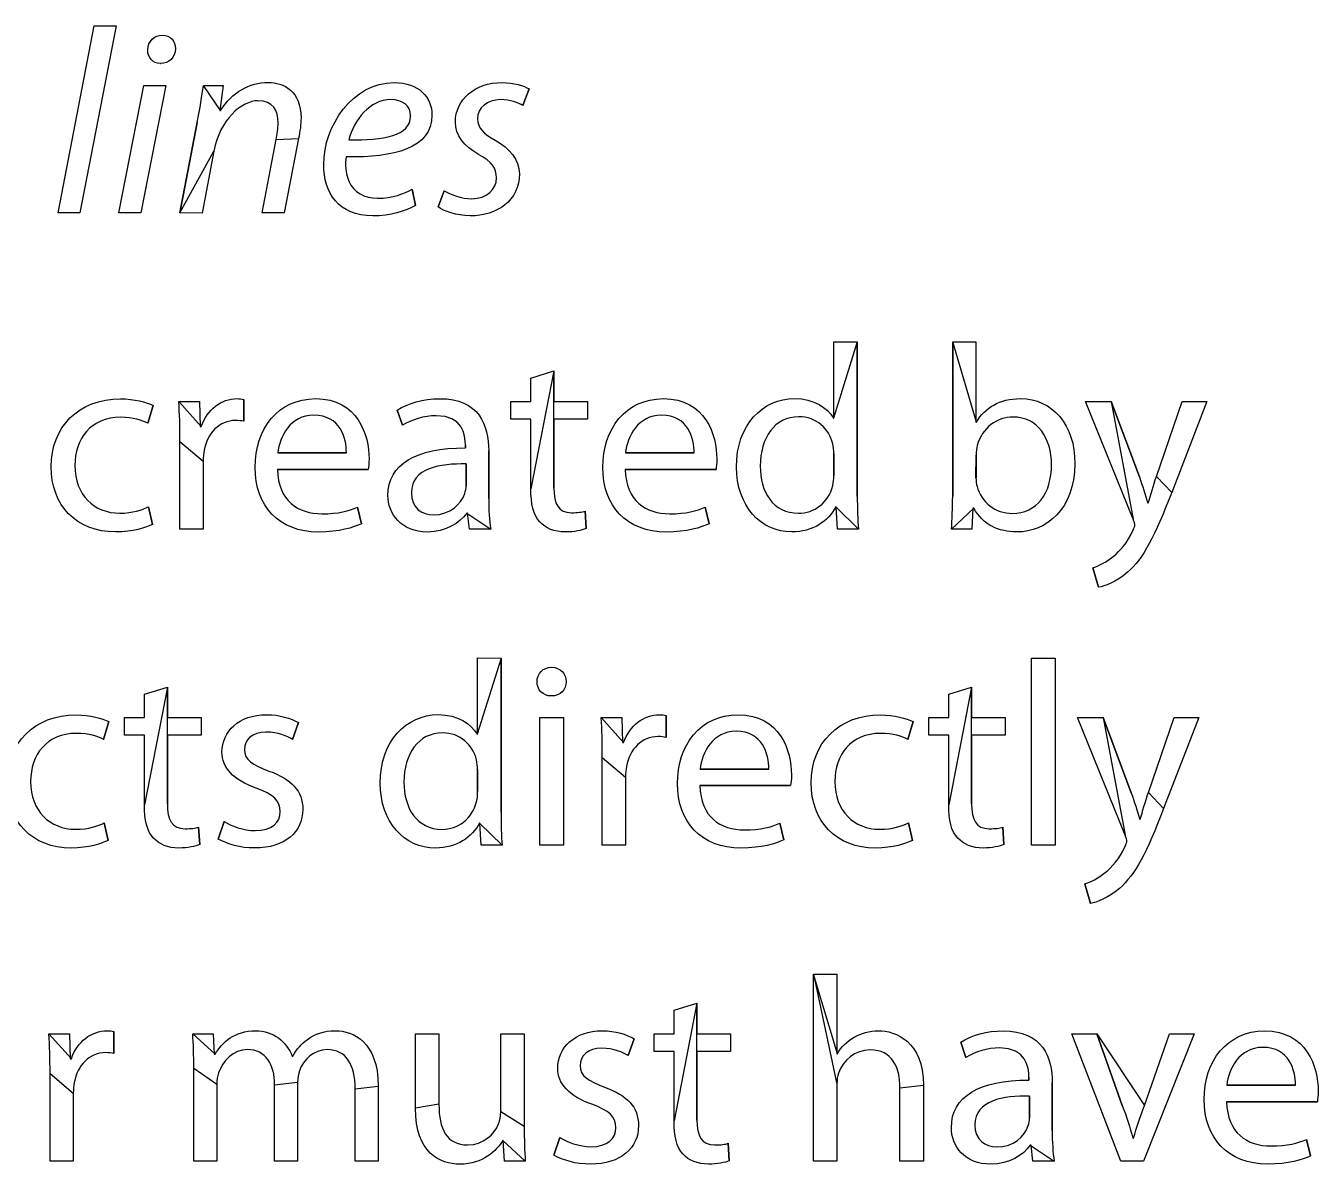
# Model space of a CAD drawing. Extents: x 1 to 901, y -2 to 434.
# Drawn here: x 828.6 to 883.7, y 157.1 to 205.6 of the extents above; entities that cross this region are included whole.
import ezdxf

# ---------------------------------------------------------------- set-up
doc = ezdxf.new("R2010")
doc.units = 0
doc.layers.add('Design_Template', color=7, linetype='CONTINUOUS')

msp = doc.modelspace()

# ---------------------------------------------------------------- linework, layer by layer
at = {"layer": 'Design_Template', "color": 7}
for points in [[(829.998681, 197.632846), (831.534289, 205.610819), (832.477905, 205.610819), (830.933364, 197.632846), (829.998681, 197.632846), (829.998681, 197.632846)], [(834.367571, 204.003994), (834.354578, 204.003994), (834.354578, 204.003191), (834.354578, 204.003191)], [(832.590781, 197.632846), (833.650521, 203.06942), (834.594136, 203.06942), (833.534396, 197.632846), (832.590781, 197.632846), (832.590781, 197.632846), (832.590781, 197.632846)], [(836.195521, 203.073431), (837.036005, 203.073431), (836.899579, 202.006492), (836.923128, 202.006492)], [(850.07771, 202.92422), (849.817851, 202.215869)], [(845.029937, 201.765829), (845.029937, 201.778664), (845.029937, 201.778664)], [(835.195062, 197.632846), (835.934038, 201.489067)], [(840.255828, 200.801573), (839.64191, 197.632846), (838.69667, 197.632846), (839.29922, 200.767078)], [(836.640531, 200.271313), (836.141113, 197.630439), (835.195062, 197.632846), (835.195062, 197.632846), (835.195062, 197.632846), (835.195062, 197.632846)], [(845.09815, 198.642827), (845.234576, 197.94651), (845.234576, 197.94651), (845.234576, 197.94651)], [(846.197681, 197.893564), (846.460789, 198.575442), (846.460789, 198.575442), (846.460789, 198.575442)], [(863.052827, 188.88796), (863.073128, 188.88796), (863.073128, 192.136106), (864.073588, 192.136106), (864.073588, 192.132095), (864.073588, 192.132095), (864.073588, 192.132095), (864.073588, 192.132095)], [(864.073588, 192.132095), (864.073588, 185.560395)], [(868.139579, 185.557186), (868.139579, 192.132095), (868.140391, 192.132095), (868.140391, 192.132095), (868.140391, 192.132095)], [(868.140391, 192.132095), (869.131918, 192.132095), (869.131918, 188.716287), (869.15222, 188.716287)], [(850.15648, 185.874059), (850.15648, 188.839827), (849.303004, 188.839827), (849.303004, 189.5923), (850.15648, 189.5923), (850.15648, 190.593457), (851.13339, 190.89589), (851.13339, 190.89589), (851.13339, 190.89589)], [(851.13339, 190.89589), (851.13339, 189.5923), (852.569115, 189.5923), (852.569115, 188.839827), (851.13339, 188.839827), (851.13339, 185.907751)], [(835.14715, 189.591497), (836.024177, 189.591497), (836.057471, 188.524559), (836.103759, 188.524559)], [(837.913843, 189.681345), (837.913843, 188.74998)], [(875.837921, 184.581699), (873.801271, 189.5923), (874.894306, 189.5923), (874.894306, 189.5923), (874.894306, 189.5923), (874.894306, 189.5923)], [(874.894306, 189.5923), (876.099405, 186.378648)], [(876.827824, 186.40111), (877.919234, 189.5923), (878.978974, 189.5923), (877.476661, 185.716023)], [(834.050055, 189.426242), (833.821866, 188.663341)], [(844.685623, 188.579109), (844.457434, 189.230503)], [(836.183341, 187.053307), (836.183341, 184.153319), (835.193438, 184.153319), (835.193438, 187.894824), (835.193438, 187.894824), (835.193438, 187.894824), (835.193438, 187.894824)], [(839.365809, 187.402268), (842.28923, 187.402268), (842.28923, 187.402268), (842.28923, 187.402268)], [(847.369486, 187.613249), (847.369486, 187.725558)], [(848.361013, 187.490511), (848.361013, 185.45691), (848.361013, 185.45691), (848.361013, 185.45691)], [(854.190801, 187.402268), (857.114222, 187.402268), (857.114222, 187.402268), (857.114222, 187.402268)], [(863.075565, 186.43721), (863.075565, 187.380608), (863.067444, 187.379004), (863.067444, 187.379004), (863.067444, 187.379004), (863.071504, 187.379004)], [(847.39466, 185.988775), (847.39466, 186.930568), (847.39466, 186.930568), (847.39466, 186.930568)], [(869.134354, 187.31242), (869.134354, 186.335329), (869.126234, 186.335329), (869.126234, 186.335329), (869.126234, 186.335329), (869.130294, 186.335329)], [(843.223913, 186.693114), (839.355252, 186.693114), (839.355252, 186.693114), (839.355252, 186.693114), (839.355252, 186.693114)], [(858.048905, 186.693114), (854.180244, 186.693114), (854.180244, 186.693114), (854.180244, 186.693114), (854.180244, 186.693114)], [(876.451839, 185.265984), (876.473765, 185.265984)], [(833.857597, 185.101531), (834.024069, 184.355476), (834.024069, 184.355476)], [(842.766722, 185.087091), (842.938067, 184.37874)], [(848.449527, 184.153319), (847.540831, 184.153319), (847.461249, 184.838406), (847.42633, 184.838406)], [(852.465983, 184.918627), (852.51227, 184.177385)], [(857.591714, 185.087091), (857.761435, 184.37874)], [(864.118251, 184.154121), (863.221736, 184.154121), (863.175448, 185.099926), (863.153522, 185.099926)], [(869.036907, 185.052596), (869.003612, 185.052596), (868.955701, 184.153319), (868.093292, 184.153319)], [(874.359969, 181.670481), (874.109042, 182.502372)], [(847.863219, 175.410038), (847.885145, 175.410038), (847.885145, 178.658184), (848.88398, 178.654975), (848.88398, 178.654975), (848.88398, 178.654975), (848.88398, 178.654975)], [(848.88398, 178.654975), (848.88398, 172.08167)], [(871.504761, 178.654975), (872.503597, 178.654975), (872.503597, 170.677804), (871.504761, 170.677804), (871.504761, 178.654975), (871.504761, 178.654975)], [(833.682192, 172.398543), (833.682192, 175.362707), (832.828715, 175.362707), (832.828715, 176.115982), (833.682192, 176.115982), (833.682192, 177.115535), (834.660725, 177.41877), (834.660725, 177.41877), (834.660725, 177.41877)], [(834.660725, 177.41877), (834.660725, 176.11518), (836.093202, 176.11518), (836.093202, 175.362707), (834.660725, 175.362707), (834.660725, 172.432236)], [(851.656358, 177.644993), (851.656358, 177.644993)], [(867.969046, 172.398543), (867.969046, 175.362707), (867.11557, 175.362707), (867.11557, 176.115982), (867.969046, 176.115982), (867.969046, 177.115535), (868.94758, 177.41877), (868.94758, 177.41877), (868.94758, 177.41877)], [(868.94758, 177.41877), (868.94758, 176.11518), (870.381681, 176.11518), (870.381681, 175.362707), (868.94758, 175.362707), (868.94758, 172.432236)], [(832.162825, 175.94832), (831.934635, 175.185419)], [(840.242835, 175.903396), (839.991908, 175.184617)], [(850.541397, 170.677001), (850.541397, 176.114378), (851.541857, 176.114378), (851.541857, 170.677001), (850.541397, 170.677001), (850.541397, 170.677001), (850.541397, 170.677001)], [(853.153799, 176.11518), (854.029201, 176.11518), (854.06412, 175.049043), (854.110407, 175.049043)], [(855.920492, 176.205027), (855.920492, 175.27286)], [(866.450492, 175.94832), (866.223926, 175.185419)], [(875.495231, 171.103777), (873.458581, 176.115982), (874.551616, 176.11518), (874.551616, 176.11518), (874.551616, 176.11518), (874.551616, 176.11518)], [(874.551616, 176.11518), (875.755091, 172.901528)], [(876.485134, 172.92399), (877.578168, 176.11518), (878.637908, 176.11518), (877.133971, 172.239706)], [(854.191613, 173.576187), (854.191613, 170.677804), (853.20171, 170.677804), (853.20171, 174.419309), (853.20171, 174.419309), (853.20171, 174.419309), (853.20171, 174.419309)], [(847.885957, 172.96009), (847.885957, 173.902686), (847.885957, 173.902686), (847.885957, 173.901884), (847.883521, 173.901884)], [(857.374082, 173.923543), (860.297503, 173.923543), (860.297503, 173.923543), (860.297503, 173.923543)], [(861.230561, 173.218401), (857.363525, 173.218401), (857.363525, 173.216797), (857.363525, 173.216797), (857.363525, 173.216797)], [(831.971178, 171.623609), (832.136839, 170.879158), (832.136839, 170.879158)], [(835.991694, 171.444716), (836.037982, 170.703474)], [(836.827305, 170.939324), (837.080668, 171.68939), (837.080668, 171.68939), (837.080668, 171.68939)], [(848.930268, 170.677804), (848.03294, 170.677804), (847.986652, 171.621202), (847.964727, 171.621202)], [(860.774995, 171.610773), (860.94634, 170.902422)], [(866.258033, 171.623609), (866.42613, 170.879158), (866.42613, 170.879158), (866.42613, 170.879158)], [(870.278549, 171.444716), (870.32646, 170.703474)], [(876.110773, 171.788864), (876.132699, 171.788864)], [(874.017279, 168.194163), (873.766352, 169.02445)], [(862.205847, 165.178657), (863.204682, 165.178657), (863.204682, 161.786113), (863.228232, 161.786113)], [(863.207118, 160.487336), (863.207118, 157.206299), (862.208283, 157.206299), (862.208283, 165.178657), (862.208283, 165.178657), (862.208283, 165.178657), (862.205847, 165.178657)], [(856.260746, 158.919819), (856.260746, 161.885587), (855.407269, 161.885587), (855.407269, 162.63806), (856.260746, 162.63806), (856.260746, 163.638415), (857.237655, 163.94165), (857.237655, 163.94165), (857.237655, 163.94165)], [(857.237655, 163.94165), (857.237655, 162.63806), (858.671756, 162.63806), (858.671756, 161.885587), (857.237655, 161.885587), (857.237655, 158.953511)], [(829.611328, 162.63806), (830.485106, 162.63806), (830.520025, 161.571121), (830.566312, 161.571121)], [(832.376397, 162.727105), (832.376397, 161.79574)], [(835.738331, 162.638862), (836.613733, 162.638862), (836.660021, 161.762849), (836.694939, 161.762849)], [(845.233764, 159.458101), (845.233764, 162.63806), (846.235848, 162.63806), (846.235848, 159.626565)], [(848.873423, 159.300868), (848.873423, 162.63806), (849.873883, 162.63806), (849.873883, 158.683167), (849.873883, 158.683167), (849.873883, 158.683167)], [(876.316225, 159.580839), (877.383274, 162.63806), (878.430021, 162.63806), (876.268313, 157.199881), (875.311705, 157.199881), (873.219835, 162.63806), (874.290944, 162.63806), (874.290944, 162.63806), (874.290944, 162.63806)], [(874.290944, 162.63806), (875.370986, 159.580839)], [(854.555417, 162.424672), (854.30449, 161.705892)], [(868.706398, 161.625671), (868.479833, 162.277066)], [(839.982976, 161.673002), (840.004901, 161.673002)], [(830.647518, 160.099067), (830.647518, 157.199881), (829.657615, 157.199881), (829.657615, 160.941387), (829.657615, 160.941387), (829.657615, 160.941387), (829.657615, 160.941387)], [(836.763964, 160.484929), (836.763964, 157.203893), (835.78543, 157.203893), (835.78543, 161.166808), (835.784618, 161.166808), (835.784618, 161.166808), (835.784618, 161.166808)], [(840.209541, 160.56515), (840.209541, 157.205497), (839.231819, 157.205497), (839.231819, 160.464072)], [(843.645372, 160.405511), (843.645372, 157.203893), (842.666838, 157.203893), (842.666838, 160.282773)], [(866.890629, 160.439204), (866.890629, 157.203893), (865.891793, 157.203893), (865.891793, 160.329301)], [(871.391885, 160.659811), (871.391885, 160.77212)], [(872.383412, 160.537875), (872.383412, 158.503472), (872.383412, 158.503472)], [(879.827578, 160.448028), (882.750999, 160.448028), (882.750999, 160.448028), (882.750999, 160.448028)], [(871.415435, 159.033732), (871.415435, 159.976329), (871.415435, 159.976329)], [(883.685682, 159.739677), (879.817022, 159.739677), (879.817022, 159.739677), (879.817022, 159.739677), (879.817022, 159.739677)], [(851.141511, 157.4606), (851.394874, 158.211468), (851.394874, 158.211468), (851.394874, 158.211468)], [(875.815183, 158.188204), (875.850102, 158.188204)], [(883.228491, 158.133653), (883.399836, 157.4245)], [(849.920171, 157.199079), (849.031775, 157.199079), (848.976555, 158.087125), (848.95463, 158.087125)], [(858.570248, 157.964387), (858.616536, 157.223146)], [(872.471927, 157.199881), (871.561606, 157.199881), (871.482024, 157.884968), (871.448729, 157.884968)]]:
    msp.add_lwpolyline(points, close=True, dxfattribs=at)
for points in [[(833.820242, 204.588002), (833.831611, 204.947392), (834.104463, 205.216934), (834.445529, 205.216934)], [(834.445529, 205.216934), (834.788219, 205.216934), (835.00504, 204.967447), (835.00504, 204.632124)], [(834.354578, 204.003191), (834.033814, 204.003191), (833.820242, 204.251074), (833.820242, 204.588002)], [(835.00504, 204.632124), (834.992047, 204.262305), (834.732187, 204.003994), (834.367571, 204.003994)], [(835.934038, 201.489067), (836.057471, 202.095537), (836.127308, 202.623391), (836.195521, 203.073431)], [(836.923128, 202.006492), (837.411989, 202.769393), (838.150965, 203.196971), (838.958154, 203.196971)], [(838.958154, 203.196971), (839.617548, 203.196971), (840.357336, 202.825548), (840.357336, 201.678388)], [(841.323689, 199.697733), (841.323689, 201.339054), (842.55315, 203.19296), (844.32588, 203.19296)], [(844.32588, 203.19296), (845.371003, 203.19296), (845.940258, 202.574456), (845.940258, 201.800324)], [(846.937469, 201.50832), (846.937469, 202.462949), (847.768208, 203.193762), (848.927832, 203.193762)], [(848.927832, 203.193762), (849.428873, 203.193762), (849.871447, 203.058991), (850.07771, 202.92422)], [(838.518017, 202.417223), (837.84563, 202.417223), (836.890646, 201.619827), (836.640531, 200.271313)], [(839.380426, 201.463396), (839.380426, 202.015316), (839.162794, 202.417223), (838.518017, 202.417223)], [(844.189453, 202.463751), (843.292126, 202.463751), (842.618927, 201.59897), (842.390738, 200.743814)], [(845.029937, 201.778664), (845.029937, 202.216671), (844.688871, 202.463751), (844.189453, 202.463751)], [(848.859618, 202.463751), (848.293612, 202.463751), (847.882709, 202.11479), (847.882709, 201.644696)], [(849.817851, 202.215869), (849.62458, 202.32898), (849.270521, 202.463751), (848.859618, 202.463751)], [(840.357336, 201.678388), (840.357336, 201.442539), (840.312673, 201.093578), (840.255828, 200.801573)], [(845.940258, 201.800324), (845.940258, 200.373193), (844.314511, 199.990539), (842.277861, 200.02343)], [(842.390738, 200.743814), (843.870313, 200.731781), (845.029937, 200.925114), (845.029937, 201.765829)], [(839.29922, 200.767078), (839.345507, 200.981268), (839.380426, 201.23958), (839.380426, 201.463396)], [(847.928996, 200.125311), (847.291528, 200.474272), (846.937469, 200.957202), (846.937469, 201.50832)], [(847.882709, 201.644696), (847.882709, 201.251613), (848.142568, 201.00373), (848.634677, 200.733385)], [(848.634677, 200.733385), (849.248596, 200.383622), (849.666807, 199.91433), (849.666807, 199.307057)], [(842.277861, 200.02343), (842.231574, 199.788383), (842.264868, 199.282188), (842.390738, 198.990986)], [(848.69071, 199.125758), (848.69071, 199.551731), (848.497439, 199.810845), (847.928996, 200.125311)], [(843.417183, 197.507701), (841.961157, 197.507701), (841.323689, 198.496023), (841.323689, 199.697733)], [(842.390738, 198.990986), (842.609994, 198.506452), (843.050131, 198.259371), (843.621823, 198.259371)], [(849.666807, 199.307057), (849.666807, 198.159095), (848.723192, 197.509305), (847.563568, 197.509305)], [(847.643963, 198.238514), (848.279807, 198.238514), (848.69071, 198.642827), (848.69071, 199.125758)], [(843.621823, 198.259371), (844.27066, 198.259371), (844.757084, 198.46233), (845.09815, 198.642827)], [(846.460789, 198.575442), (846.722273, 198.418209), (847.199765, 198.238514), (847.643963, 198.238514)], [(845.234576, 197.94651), (844.825298, 197.709858), (844.154535, 197.507701), (843.417183, 197.507701)], [(847.563568, 197.509305), (846.971576, 197.522141), (846.448608, 197.700231), (846.197681, 197.893564)], [(829.702279, 186.819061), (829.702279, 188.494075), (830.863527, 189.70862), (832.662242, 189.70862)], [(832.662242, 189.70862), (833.254235, 189.70862), (833.775579, 189.561014), (834.050055, 189.426242)], [(835.193438, 187.894824), (835.193438, 188.537394), (835.182069, 189.086908), (835.14715, 189.591497)], [(836.103759, 188.524559), (836.35631, 189.254569), (836.957235, 189.715038), (837.627998, 189.715038)], [(837.627998, 189.715038), (837.744122, 189.715038), (837.821268, 189.703807), (837.913843, 189.681345)], [(838.398644, 186.78216), (838.398644, 188.424283), (839.377178, 189.715038), (840.982623, 189.715038)], [(840.982623, 189.715038), (842.779715, 189.715038), (843.258831, 188.153136), (843.258831, 187.153583)], [(844.457434, 189.230503), (844.913812, 189.521705), (845.572394, 189.714236), (846.267519, 189.714236)], [(846.267519, 189.714236), (847.951734, 189.714236), (848.361013, 188.579109), (848.361013, 187.490511)], [(853.223636, 186.78216), (853.223636, 188.424283), (854.200546, 189.715038), (855.805991, 189.715038)], [(855.805991, 189.715038), (857.604707, 189.715038), (858.082199, 188.153136), (858.082199, 187.153583)], [(858.922683, 186.796599), (858.90969, 188.605582), (860.049012, 189.718247), (861.392161, 189.718247)], [(861.392161, 189.718247), (862.232645, 189.718247), (862.800276, 189.326768), (863.052827, 188.88796)], [(869.15222, 188.716287), (869.507903, 189.322757), (870.142122, 189.71584), (871.029706, 189.71584)], [(871.029706, 189.71584), (872.395593, 189.71584), (873.361134, 188.592747), (873.348141, 186.940195)], [(840.901417, 189.009093), (839.889589, 189.009093), (839.445391, 188.089761), (839.365809, 187.402268)], [(842.28923, 187.402268), (842.303847, 188.0312), (842.02937, 189.009093), (840.901417, 189.009093)], [(846.118099, 188.985027), (845.607313, 188.985027), (845.072976, 188.826992), (844.685623, 188.579109)], [(847.369486, 187.725558), (847.369486, 188.1764), (847.246052, 188.985027), (846.118099, 188.985027)], [(855.726409, 189.009093), (854.714581, 189.009093), (854.270383, 188.089761), (854.190801, 187.402268)], [(857.114222, 187.402268), (857.127215, 188.0312), (856.852738, 189.009093), (855.726409, 189.009093)], [(832.662242, 188.921653), (831.397863, 188.921653), (830.716543, 188.000716), (830.716543, 186.864787)], [(833.821866, 188.663341), (833.583932, 188.798112), (833.207948, 188.921653), (832.662242, 188.921653)], [(837.571153, 188.78287), (836.867096, 188.78287), (836.367678, 188.255016), (836.231252, 187.513775)], [(837.913843, 188.74998), (837.812336, 188.770837), (837.70758, 188.78287), (837.571153, 188.78287)], [(861.582184, 188.94251), (860.54843, 188.94251), (859.934511, 188.044035), (859.934511, 186.841523)], [(863.025217, 187.79535), (862.877422, 188.425085), (862.331716, 188.94251), (861.582184, 188.94251)], [(870.713814, 188.931279), (870.030058, 188.931279), (869.394214, 188.471613), (869.18795, 187.718338)], [(872.352554, 186.908909), (872.352554, 187.997507), (871.784923, 188.931279), (870.713814, 188.931279)], [(836.231252, 187.513775), (836.209326, 187.378201), (836.183341, 187.220968), (836.183341, 187.053307)], [(844.061148, 185.590879), (844.061148, 186.9057), (845.244321, 187.62448), (847.369486, 187.613249)], [(863.071504, 187.379004), (863.071504, 187.501742), (863.060135, 187.671008), (863.025217, 187.79535)], [(869.18795, 187.718338), (869.167649, 187.604424), (869.134354, 187.468851), (869.134354, 187.31242)], [(832.44461, 184.031383), (830.78232, 184.031383), (829.702279, 185.154477), (829.702279, 186.819061)], [(830.716543, 186.864787), (830.716543, 185.606923), (831.536725, 184.831988), (832.628136, 184.831988)], [(841.106056, 184.028977), (839.412097, 184.028977), (838.398644, 185.141641), (838.398644, 186.78216)], [(843.258831, 187.153583), (843.258831, 186.951426), (843.235281, 186.794995), (843.223913, 186.693114)], [(847.39466, 186.930568), (846.301625, 186.951426), (845.061607, 186.7605), (845.061607, 185.705595)], [(855.931049, 184.028977), (854.235465, 184.028977), (853.223636, 185.141641), (853.223636, 186.78216)], [(858.082199, 187.153583), (858.082199, 186.951426), (858.060274, 186.794995), (858.048905, 186.693114)], [(861.276037, 184.032185), (859.945068, 184.032185), (858.922683, 185.146455), (858.922683, 186.796599)], [(859.934511, 186.841523), (859.934511, 185.74009), (860.480216, 184.830384), (861.560258, 184.830384)], [(870.678895, 184.819955), (871.725642, 184.819955), (872.352554, 185.663077), (872.352554, 186.908909)], [(873.348141, 186.940195), (873.348141, 184.996441), (872.109747, 184.029779), (870.880286, 184.029779)], [(839.355252, 186.693114), (839.377178, 185.356633), (840.243647, 184.804713), (841.242483, 184.804713)], [(854.180244, 186.693114), (854.200546, 185.356633), (855.06864, 184.804713), (856.067475, 184.804713)], [(863.027653, 186.011236), (863.062572, 186.146008), (863.075565, 186.280779), (863.075565, 186.43721)], [(869.130294, 186.335329), (869.130294, 186.212591), (869.15222, 186.086644), (869.176582, 185.975939)], [(876.099405, 186.378648), (876.222838, 186.020061), (876.359264, 185.592483), (876.451839, 185.265984)], [(876.473765, 185.265984), (876.576897, 185.591681), (876.691397, 186.008028), (876.827824, 186.40111)], [(845.061607, 185.705595), (845.061607, 185.065431), (845.494436, 184.762196), (846.006847, 184.762196)], [(846.006847, 184.762196), (846.722273, 184.762196), (847.177027, 185.213038), (847.337815, 185.671902)], [(847.337815, 185.671902), (847.372734, 185.773782), (847.39466, 185.886894), (847.39466, 185.988775)], [(850.543834, 184.457357), (850.259612, 184.748559), (850.15648, 185.233093), (850.15648, 185.874059)], [(851.13339, 185.907751), (851.13339, 185.233093), (851.326661, 184.851241), (851.885359, 184.851241)], [(861.560258, 184.830384), (862.231021, 184.830384), (862.846563, 185.26839), (863.027653, 186.011236)], [(869.176582, 185.975939), (869.368228, 185.290852), (869.950476, 184.819955), (870.678895, 184.819955)], [(877.476661, 185.716023), (876.759611, 183.851688), (876.271562, 182.895455), (875.58943, 182.311446)], [(845.743739, 184.028977), (844.628779, 184.028977), (844.061148, 184.804713), (844.061148, 185.590879)], [(848.361013, 185.45691), (848.361013, 184.98521), (848.381314, 184.525544), (848.449527, 184.153319)], [(864.073588, 185.560395), (864.073588, 185.07586), (864.084957, 184.526347), (864.118251, 184.154121)], [(868.093292, 184.153319), (868.113593, 184.52394), (868.139579, 185.074256), (868.139579, 185.557186)], [(832.628136, 184.831988), (833.195767, 184.831988), (833.571751, 184.978793), (833.857597, 185.101531)], [(841.242483, 184.804713), (841.959533, 184.804713), (842.392362, 184.928254), (842.766722, 185.087091)], [(847.42633, 184.838406), (847.118559, 184.411631), (846.527378, 184.028977), (845.743739, 184.028977)], [(851.885359, 184.851241), (852.159836, 184.851241), (852.316564, 184.874505), (852.465983, 184.918627)], [(856.067475, 184.804713), (856.784525, 184.804713), (857.21573, 184.928254), (857.591714, 185.087091)], [(863.153522, 185.099926), (862.845751, 184.492654), (862.174988, 184.032185), (861.276037, 184.032185)], [(870.880286, 184.029779), (870.085278, 184.029779), (869.446186, 184.333816), (869.036907, 185.052596)], [(875.906134, 184.323388), (875.906134, 184.379542), (875.884208, 184.458961), (875.837921, 184.581699)], [(834.024069, 184.355476), (833.76421, 184.220705), (833.183586, 184.031383), (832.44461, 184.031383)], [(842.938067, 184.37874), (842.585632, 184.220705), (841.983083, 184.028977), (841.106056, 184.028977)], [(851.625499, 184.030581), (851.157752, 184.030581), (850.783392, 184.187814), (850.543834, 184.457357)], [(852.51227, 184.177385), (852.320624, 184.097967), (852.012853, 184.030581), (851.625499, 184.030581)], [(857.761435, 184.37874), (857.409, 184.220705), (856.806451, 184.028977), (855.931049, 184.028977)], [(874.984444, 182.985302), (875.257297, 183.201096), (875.598363, 183.580542), (875.826552, 184.086736)], [(875.826552, 184.086736), (875.871215, 184.188616), (875.906134, 184.268035), (875.906134, 184.323388)], [(874.109042, 182.502372), (874.359969, 182.580988), (874.689666, 182.739024), (874.984444, 182.985302)], [(875.58943, 182.311446), (875.098945, 181.886275), (874.610896, 181.717009), (874.359969, 181.670481)], [(850.417964, 177.644993), (850.417964, 177.994757), (850.677824, 178.263497), (851.043251, 178.263497)], [(851.043251, 178.263497), (851.4168, 178.262695), (851.656358, 177.993152), (851.656358, 177.644993)], [(851.01889, 177.038523), (850.666455, 177.038523), (850.417964, 177.308065), (850.417964, 177.644993)], [(851.656358, 177.644993), (851.667727, 177.308065), (851.4168, 177.038523), (851.01889, 177.038523)], [(827.816672, 173.341139), (827.816672, 175.017757), (828.97792, 176.230698), (830.775012, 176.230698)], [(830.775012, 176.230698), (831.367817, 176.230698), (831.889972, 176.083091), (832.162825, 175.94832)], [(836.988093, 174.64473), (836.988093, 175.522347), (837.705144, 176.240324), (838.888317, 176.240324)], [(838.888317, 176.240324), (839.447015, 176.240324), (839.935064, 176.084696), (840.242835, 175.903396)], [(843.734699, 173.317875), (843.721706, 175.12766), (844.861028, 176.241127), (846.202554, 176.241127)], [(846.202554, 176.241127), (847.044661, 176.241127), (847.612292, 175.848044), (847.863219, 175.410038)], [(853.20171, 174.419309), (853.20171, 175.060274), (853.188717, 175.609788), (853.153799, 176.11518)], [(854.110407, 175.049043), (854.361334, 175.778252), (854.965508, 176.23872), (855.634646, 176.23872)], [(855.634646, 176.23872), (855.749147, 176.23872), (855.827917, 176.226687), (855.920492, 176.205027)], [(856.406917, 173.305842), (856.406917, 174.947965), (857.383826, 176.23872), (858.989272, 176.23872)], [(858.989272, 176.23872), (860.787988, 176.23872), (861.26548, 174.676818), (861.26548, 173.678869)], [(862.104339, 173.341139), (862.104339, 175.017757), (863.265587, 176.230698), (865.062679, 176.230698)], [(865.062679, 176.230698), (865.654671, 176.230698), (866.177639, 176.083091), (866.450492, 175.94832)], [(830.775012, 175.442928), (829.512256, 175.442928), (828.830125, 174.522794), (828.830125, 173.387667)], [(831.934635, 175.185419), (831.696702, 175.32019), (831.320717, 175.442928), (830.775012, 175.442928)], [(838.863955, 175.499885), (838.271962, 175.499885), (837.942265, 175.162957), (837.942265, 174.758643)], [(839.991908, 175.184617), (839.774276, 175.319388), (839.376366, 175.499885), (838.863955, 175.499885)], [(846.392576, 175.464588), (845.358822, 175.464588), (844.744903, 174.566915), (844.744903, 173.364403)], [(847.837233, 174.317428), (847.687814, 174.947163), (847.143733, 175.464588), (846.392576, 175.464588)], [(855.579426, 175.306553), (854.873745, 175.306553), (854.374327, 174.777896), (854.237901, 174.036655)], [(855.920492, 175.27286), (855.81736, 175.294519), (855.715852, 175.306553), (855.579426, 175.306553)], [(858.90969, 175.531171), (857.897861, 175.531171), (857.453664, 174.611037), (857.374082, 173.923543)], [(860.297503, 173.923543), (860.310496, 174.553278), (860.037643, 175.531171), (858.90969, 175.531171)], [(865.062679, 175.442928), (863.799923, 175.442928), (863.11698, 174.522794), (863.11698, 173.387667)], [(866.223926, 175.185419), (865.984368, 175.32019), (865.608384, 175.442928), (865.062679, 175.442928)], [(837.942265, 174.758643), (837.942265, 174.307802), (838.271962, 174.107249), (838.989013, 173.837707)], [(838.444119, 173.10529), (837.454217, 173.455855), (836.988093, 173.990929), (836.988093, 174.64473)], [(847.883521, 173.901884), (847.883521, 174.02382), (847.870528, 174.193086), (847.837233, 174.317428)], [(838.989013, 173.837707), (839.943997, 173.479119), (840.43367, 173.005816), (840.43367, 172.196386)], [(854.237901, 174.036655), (854.215975, 173.901884), (854.191613, 173.745453), (854.191613, 173.576187)], [(861.26548, 173.678869), (861.26548, 173.476713), (861.24193, 173.318677), (861.230561, 173.218401)], [(830.557379, 170.554263), (828.89509, 170.554263), (827.816672, 171.676554), (827.816672, 173.341139)], [(828.830125, 173.387667), (828.830125, 172.129001), (829.650307, 171.354066), (830.741717, 171.354066)], [(839.468941, 172.106539), (839.468941, 172.578238), (839.183095, 172.835747), (838.444119, 173.10529)], [(846.088053, 170.555066), (844.75546, 170.555066), (843.734699, 171.66773), (843.734699, 173.317875)], [(844.744903, 173.364403), (844.744903, 172.26297), (845.290609, 171.35166), (846.372274, 171.35166)], [(859.114329, 170.552659), (857.418745, 170.552659), (856.406917, 171.665324), (856.406917, 173.305842)], [(857.363525, 173.216797), (857.383826, 171.878711), (858.250296, 171.328396), (859.250756, 171.328396)], [(864.84667, 170.554263), (863.184381, 170.554263), (862.104339, 171.676554), (862.104339, 173.341139)], [(863.11698, 173.387667), (863.11698, 172.129001), (863.937162, 171.354066), (865.028572, 171.354066)], [(846.372274, 171.35166), (847.043037, 171.35166), (847.656955, 171.79127), (847.839669, 172.533314)], [(847.839669, 172.533314), (847.872964, 172.668085), (847.885957, 172.802857), (847.885957, 172.96009)], [(875.755091, 172.901528), (875.880148, 172.542139), (876.016574, 172.116165), (876.110773, 171.788864)], [(876.132699, 171.788864), (876.234207, 172.113759), (876.348707, 172.530908), (876.485134, 172.92399)], [(834.069545, 170.980237), (833.783699, 171.273043), (833.682192, 171.757578), (833.682192, 172.398543)], [(834.660725, 172.432236), (834.660725, 171.757578), (834.852372, 171.37733), (835.41107, 171.37733)], [(840.43367, 172.196386), (840.43367, 171.241757), (839.680077, 170.555868), (838.37347, 170.555868)], [(838.400268, 171.296307), (839.127875, 171.296307), (839.468941, 171.655697), (839.468941, 172.106539)], [(848.88398, 172.08167), (848.88398, 171.597938), (848.896973, 171.047622), (848.930268, 170.677804)], [(868.358024, 170.980237), (868.072178, 171.273043), (867.969046, 171.757578), (867.969046, 172.398543)], [(868.94758, 172.432236), (868.94758, 171.757578), (869.140851, 171.37733), (869.697925, 171.37733)], [(877.133971, 172.239706), (876.416921, 170.373766), (875.930496, 169.417532), (875.24674, 168.835128)], [(830.741717, 171.354066), (831.310972, 171.354066), (831.685333, 171.500068), (831.971178, 171.623609)], [(835.41107, 171.37733), (835.683923, 171.37733), (835.843899, 171.398188), (835.991694, 171.444716)], [(837.080668, 171.68939), (837.375447, 171.498464), (837.90085, 171.296307), (838.400268, 171.296307)], [(847.964727, 171.621202), (847.656955, 171.014732), (846.986193, 170.555066), (846.088053, 170.555066)], [(859.250756, 171.328396), (859.967806, 171.328396), (860.39901, 171.450331), (860.774995, 171.610773)], [(865.028572, 171.354066), (865.597827, 171.354066), (865.973812, 171.500068), (866.258033, 171.623609)], [(869.697925, 171.37733), (869.970778, 171.37733), (870.130754, 171.398188), (870.278549, 171.444716)], [(832.136839, 170.879158), (831.876979, 170.744387), (831.296355, 170.554263), (830.557379, 170.554263)], [(835.149586, 170.555066), (834.685087, 170.555066), (834.307479, 170.710694), (834.069545, 170.980237)], [(838.37347, 170.555868), (837.77092, 170.555868), (837.213846, 170.713101), (836.827305, 170.939324)], [(860.94634, 170.902422), (860.592281, 170.745991), (859.989731, 170.552659), (859.114329, 170.552659)], [(866.42613, 170.879158), (866.16627, 170.744387), (865.585646, 170.554263), (864.84667, 170.554263)], [(869.438065, 170.555066), (868.971942, 170.555066), (868.597582, 170.710694), (868.358024, 170.980237)], [(875.483862, 170.610418), (875.53015, 170.710694), (875.563444, 170.790915), (875.563444, 170.845465)], [(875.563444, 170.845465), (875.563444, 170.90162), (875.541518, 170.980237), (875.495231, 171.103777)], [(836.037982, 170.703474), (835.846335, 170.622451), (835.538564, 170.555066), (835.149586, 170.555066)], [(870.32646, 170.703474), (870.13319, 170.622451), (869.825419, 170.555066), (869.438065, 170.555066)], [(874.641754, 169.508984), (874.914607, 169.723976), (875.257297, 170.104224), (875.483862, 170.610418)], [(873.766352, 169.02445), (874.017279, 169.104671), (874.346976, 169.261102), (874.641754, 169.508984)], [(875.24674, 168.835128), (874.756255, 168.407551), (874.26983, 168.238284), (874.017279, 168.194163)], [(829.657615, 160.941387), (829.657615, 161.582352), (829.644622, 162.132668), (829.611328, 162.63806)], [(830.566312, 161.571121), (830.817239, 162.301132), (831.419789, 162.7616), (832.090551, 162.7616)], [(832.090551, 162.7616), (832.205052, 162.7616), (832.283822, 162.750369), (832.376397, 162.727105)], [(835.784618, 161.166808), (835.784618, 161.729156), (835.77325, 162.189625), (835.738331, 162.638862)], [(836.694939, 161.762849), (837.00271, 162.279472), (837.513497, 162.7616), (838.423818, 162.7616)], [(838.423818, 162.7616), (839.174163, 162.7616), (839.743418, 162.310758), (839.982976, 161.673002)], [(840.61882, 162.381353), (840.948517, 162.629235), (841.31232, 162.764007), (841.836912, 162.764007)], [(841.836912, 162.764007), (842.563707, 162.764007), (843.645372, 162.292307), (843.645372, 160.405511)], [(851.302299, 161.16761), (851.302299, 162.044425), (852.019349, 162.7616), (853.202523, 162.7616)], [(853.202523, 162.7616), (853.759597, 162.7616), (854.24927, 162.605971), (854.555417, 162.424672)], [(863.943658, 162.483233), (864.240061, 162.650895), (864.592495, 162.764809), (864.96848, 162.764809)], [(864.96848, 162.764809), (865.707455, 162.764809), (866.890629, 162.313967), (866.890629, 160.439204)], [(868.479833, 162.277066), (868.936211, 162.56907), (869.594793, 162.760798), (870.289918, 162.760798)], [(870.289918, 162.760798), (871.972509, 162.760798), (872.383412, 161.626474), (872.383412, 160.537875)], [(878.860413, 159.828722), (878.860413, 161.470043), (879.838947, 162.7616), (881.442768, 162.7616)], [(881.442768, 162.7616), (883.241484, 162.7616), (883.7206, 161.199698), (883.7206, 160.200145)], [(840.004901, 161.673002), (840.174622, 161.976237), (840.392255, 162.212087), (840.61882, 162.381353)], [(853.178161, 162.020358), (852.586168, 162.020358), (852.256471, 161.68343), (852.256471, 161.279117)], [(854.30449, 161.705892), (854.086857, 161.840664), (853.688947, 162.020358), (853.178161, 162.020358)], [(863.228232, 161.786113), (863.386584, 162.068491), (863.637511, 162.313967), (863.943658, 162.483233)], [(870.140498, 162.030787), (869.628088, 162.030787), (869.095375, 161.873554), (868.706398, 161.625671)], [(871.391885, 160.77212), (871.391885, 161.22216), (871.268452, 162.030787), (870.140498, 162.030787)], [(881.363186, 162.054051), (880.351358, 162.054051), (879.90716, 161.134719), (879.827578, 160.448028)], [(882.750999, 160.448028), (882.763992, 161.077762), (882.489515, 162.054051), (881.363186, 162.054051)], [(832.035331, 161.829433), (831.32965, 161.829433), (830.828608, 161.300777), (830.692182, 160.559535)], [(832.376397, 161.79574), (832.273265, 161.816597), (832.171757, 161.829433), (832.035331, 161.829433)], [(838.083564, 161.957786), (837.458277, 161.957786), (837.003523, 161.463625), (836.843546, 160.969464)], [(839.231819, 160.464072), (839.231819, 161.328052), (838.842841, 161.957786), (838.083564, 161.957786)], [(841.472296, 161.957786), (840.904665, 161.957786), (840.460468, 161.540637), (840.289123, 161.058509)], [(842.666838, 160.282773), (842.666838, 161.328052), (842.279485, 161.957786), (841.472296, 161.957786)], [(864.618481, 161.947357), (863.969644, 161.947357), (863.457233, 161.497318), (863.275332, 160.959035)], [(865.891793, 160.329301), (865.891793, 161.205314), (865.562096, 161.947357), (864.618481, 161.947357)], [(836.843546, 160.969464), (836.788326, 160.823462), (836.763964, 160.654196), (836.763964, 160.484929)], [(840.289123, 161.058509), (840.244459, 160.923738), (840.209541, 160.743241), (840.209541, 160.56515)], [(852.758325, 159.62817), (851.768422, 159.977933), (851.302299, 160.514611), (851.302299, 161.16761)], [(852.256471, 161.279117), (852.256471, 160.829077), (852.586168, 160.627723), (853.301594, 160.359785)], [(863.275332, 160.959035), (863.220111, 160.824264), (863.207118, 160.678262), (863.207118, 160.487336)], [(830.692182, 160.559535), (830.67188, 160.424764), (830.647518, 160.267531), (830.647518, 160.099067)], [(853.301594, 160.359785), (854.258202, 160.000395), (854.746251, 159.527893), (854.746251, 158.717662)], [(868.083547, 158.637441), (868.083547, 159.952262), (869.26672, 160.669438), (871.391885, 160.659811)], [(871.415435, 159.976329), (870.324024, 159.997988), (869.084007, 159.807062), (869.084007, 158.751355)], [(881.567826, 157.075539), (879.872242, 157.075539), (878.860413, 158.188204), (878.860413, 159.828722)], [(883.7206, 160.200145), (883.7206, 159.997988), (883.697051, 159.841557), (883.685682, 159.739677)], [(847.133988, 157.075539), (846.271579, 157.075539), (845.233764, 157.547238), (845.233764, 159.458101)], [(846.235848, 159.626565), (846.235848, 158.593319), (846.553364, 157.896199), (847.463685, 157.896199)], [(848.783285, 158.795476), (848.840129, 158.942281), (848.873423, 159.121173), (848.873423, 159.300868)], [(853.783146, 158.628617), (853.783146, 159.100316), (853.497301, 159.358627), (852.758325, 159.62817)], [(875.370986, 159.580839), (875.553699, 159.08748), (875.700682, 158.637441), (875.815183, 158.188204)], [(875.850102, 158.188204), (875.973535, 158.638243), (876.134323, 159.08748), (876.316225, 159.580839)], [(879.817022, 159.739677), (879.838947, 158.403196), (880.705417, 157.851276), (881.704252, 157.851276)], [(847.463685, 157.896199), (848.134448, 157.896199), (848.600571, 158.356668), (848.783285, 158.795476)], [(849.873883, 158.683167), (849.873883, 158.122422), (849.886876, 157.628261), (849.920171, 157.199079)], [(854.746251, 158.717662), (854.746251, 157.763835), (853.994282, 157.077143), (852.687676, 157.077143)], [(856.648099, 157.503117), (856.362253, 157.793517), (856.260746, 158.278853), (856.260746, 158.919819)], [(857.237655, 158.953511), (857.237655, 158.278853), (857.430926, 157.897002), (857.989624, 157.897002)], [(869.084007, 158.751355), (869.084007, 158.110389), (869.516835, 157.807956), (870.027622, 157.807956)], [(870.027622, 157.807956), (870.744672, 157.807956), (871.199426, 158.257996), (871.360215, 158.71686)], [(871.360215, 158.71686), (871.395133, 158.81874), (871.415435, 158.932654), (871.415435, 159.033732)], [(851.394874, 158.211468), (851.689652, 158.021344), (852.215056, 157.819187), (852.714474, 157.819187)], [(852.714474, 157.819187), (853.442081, 157.819187), (853.783146, 158.176973), (853.783146, 158.628617)], [(869.764514, 157.075539), (868.649554, 157.075539), (868.083547, 157.851276), (868.083547, 158.637441)], [(872.383412, 158.503472), (872.383412, 158.030971), (872.403713, 157.571304), (872.471927, 157.199881)], [(881.704252, 157.851276), (882.421302, 157.851276), (882.852507, 157.974816), (883.228491, 158.133653)], [(848.95463, 158.087125), (848.693146, 157.649119), (848.112522, 157.075539), (847.133988, 157.075539)], [(857.989624, 157.897002), (858.262477, 157.897002), (858.420829, 157.919463), (858.570248, 157.964387)], [(871.448729, 157.884968), (871.140958, 157.458193), (870.549777, 157.075539), (869.764514, 157.075539)], [(852.687676, 157.077143), (852.085126, 157.077143), (851.526428, 157.233574), (851.141511, 157.4606)], [(857.729765, 157.075539), (857.263641, 157.075539), (856.887657, 157.233574), (856.648099, 157.503117)], [(858.616536, 157.223146), (858.423265, 157.142925), (858.117118, 157.075539), (857.729765, 157.075539)], [(883.399836, 157.4245), (883.045777, 157.267267), (882.443228, 157.075539), (881.567826, 157.075539)]]:
    msp.add_open_spline(points, degree=3, dxfattribs=at)

doc.saveas('drawing.dxf')
